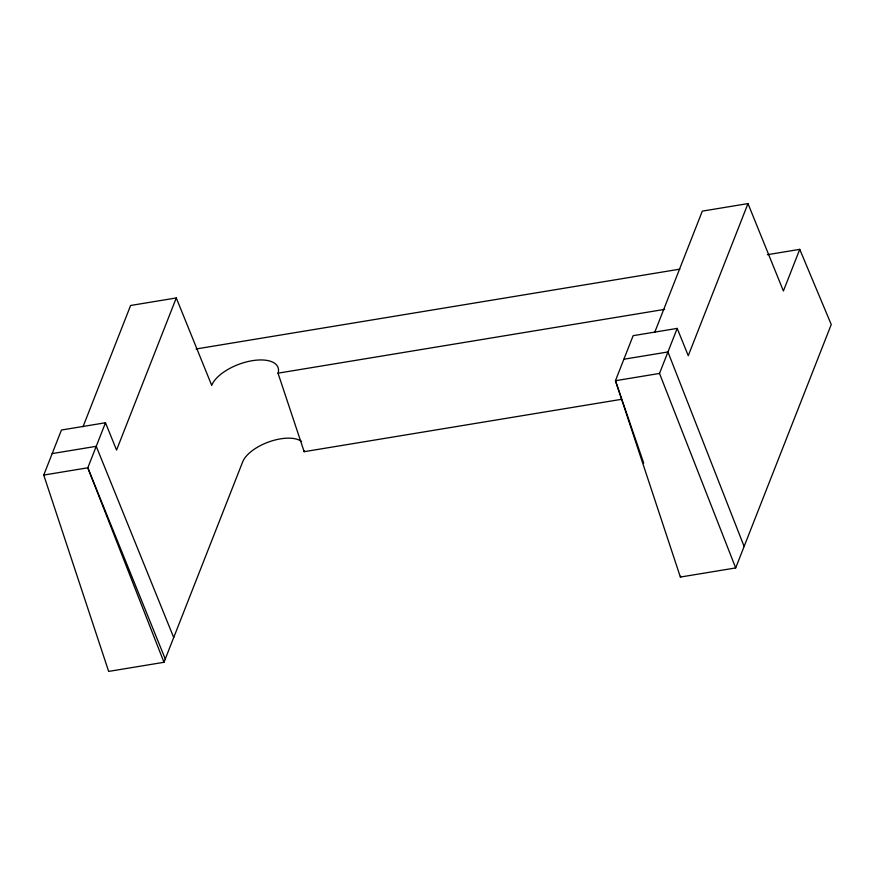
<?xml version="1.0" encoding="UTF-8"?>
<svg xmlns="http://www.w3.org/2000/svg" width="875" height="875" viewBox="0 0 875 875"><rect width="100%" height="100%" fill="white"/><g stroke="black" fill="none" stroke-linecap="round" stroke-linejoin="round"><path stroke-width="1.31" d="M301.613 441.47A33.163 15.52 -20.5 0 0 269.653 441.623A33.163 15.52 -20.5 0 0 242.681 461.836L163.986 662.288L108.664 671.409L43.75 475.07L61.436 430.03L105.492 422.756L116.561 450.067L176.28 297.948L130.616 305.484L83.027 426.705M105.492 422.756L87.806 467.797L163.986 662.288M654.719 332.347L702.319 211.127L747.983 203.591L783.398 290.992L799.75 249.353L767.408 254.691M735.689 567.93L659.509 373.439L677.195 328.398L633.139 335.672L615.453 380.712L680.367 577.052L735.689 567.93L831.25 324.527L799.75 249.353M747.983 203.591L688.264 355.709L677.195 328.398M680.367 577.052L680.684 576.231M196.088 348.983L679.82 269.15M621.228 399.361L304.161 451.686L278.02 373.177L664.595 309.378M52.183 453.589L96.239 446.316L173.709 637.525M623.886 359.231L667.942 351.958L744.122 546.448M43.75 475.07L87.806 467.797L165.277 659.006M659.509 373.439L615.453 380.712L643.694 463.083M176.28 297.948L211.695 385.35A35.591 16.658 -20.5 0 1 249.648 361.178A35.591 16.658 -20.5 0 1 278.447 371.547A19.895 9.308 -20.5 0 1 278.02 373.177M304.402 451.008A33.163 15.52 -20.5 0 1 304.161 451.686"/></g></svg>
